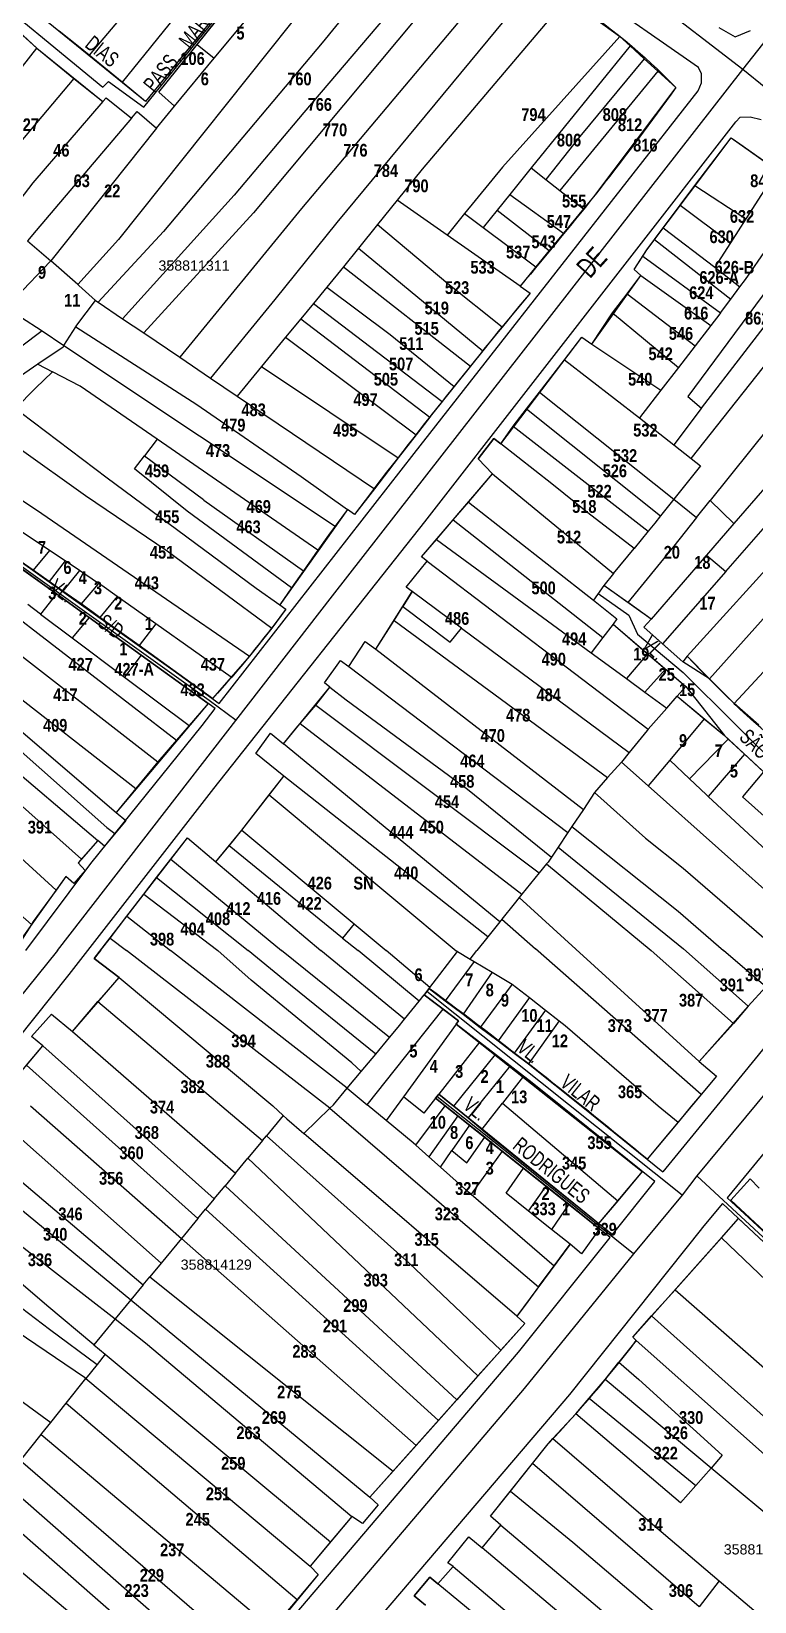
# Model space of a CAD drawing. Extents: x 199665 to 201826, y 4836581 to 4838476.
# Drawn here: x 200103.1 to 200245.3, y 4837466 to 4837774.5 of the extents above; entities that cross this region are included whole.
import ezdxf
from ezdxf.enums import TextEntityAlignment as Align

# ---------------------------------------------------------------- set-up
doc = ezdxf.new("R2010")
doc.units = 0
doc.header["$LTSCALE"] = 1.5
doc.header["$MEASUREMENT"] = 0
for name, color, linetype in [('CD-MALHA-LOTES', 40, 'CONTINUOUS'), ('CD_TXT_QUADRA', 7, 'CONTINUOUS'), ('RU-QUADRAS', 6, 'CONTINUOUS'), ('SV-EIXO-RUA-PAV', 20, 'CONTINUOUS'), ('SV-RUA-NAO-PAV-S-GUIA-C-GUIA', 7, 'CONTINUOUS'), ('SV-RUA-PAVIM-S-GUIA-C-GUIA', 7, 'CONTINUOUS'), ('SV-TXT-RUA-N-PAV-S-GUIA-C-GUIA', 7, 'CONTINUOUS'), ('SV-TXT-RUA-PAV-S-GUIA-C-GUIA', 7, 'CONTINUOUS'), ('Th_NmrPort', 1, 'CONTINUOUS')]:
    doc.layers.add(name, color=color, linetype=linetype)
doc.styles.add('3588-11-2D_TXT$0$ARIAL', font='ARIAL.TTF')
doc.styles.add('ARIAL', font='ARIAL.TTF')
doc.styles.add('MONOTXT', font='ARIAL.TTF', dxfattribs={"height": 0.2})
doc.styles.get("Standard").update_dxf_attribs({"font": 'swisscbo.ttf'})

msp = doc.modelspace()

# ---------------------------------------------------------------- linework, layer by layer
at = {"layer": 'CD-MALHA-LOTES', "linetype": 'Continuous'}
for p, q in [((200176.07, 4837803.67), (200120.23, 4837733.63)), ((200184.29, 4837802.01), (200160.31, 4837772.28)), ((200189.66, 4837797.44), (200156.68, 4837758.58)), ((200193.19, 4837794.44), (200146.81, 4837738.92)), ((200198.69, 4837790.22), (200156.22, 4837739.75)), ((200203.84, 4837786.14), (200163.15, 4837737)), ((200123.85, 4837781.04), (200114.45, 4837769.86)), ((200208.48, 4837781.2), (200179.92, 4837747.45)), ((200208.87, 4837780.78), (200218.76, 4837773.61)), ((200132.35, 4837778.68), (200120.96, 4837764.54)), ((200135.69, 4837771.95), (200142.16, 4837780)), ((200100.64, 4837774.54), (200104.21, 4837771.22)), ((200112.36, 4837771.57), (200108.61, 4837774.61)), ((200137.12, 4837775), (200125.55, 4837760.78)), ((200139.08, 4837769.26), (200145.65, 4837777.2)), ((200114.45, 4837769.86), (200112.36, 4837771.57)), ((200128.17, 4837762.62), (200135.69, 4837771.95)), ((200160.31, 4837772.28), (200129.07, 4837735.24)), ((200135.69, 4837771.95), (200139.08, 4837769.26)), ((200218.81, 4837773.56), (200195.7, 4837747.87)), ((200220.85, 4837771.69), (200201.39, 4837747.72)), ((200218.76, 4837773.61), (200218.81, 4837773.56)), ((200218.81, 4837773.56), (200220.85, 4837771.69)), ((200220.85, 4837771.69), (200223.6, 4837769.18)), ((200090.91, 4837754.37), (200104.21, 4837771.22)), ((200104.21, 4837771.22), (200111.44, 4837765.31)), ((200120.96, 4837764.54), (200114.45, 4837769.86)), ((200131.28, 4837759.83), (200139.08, 4837769.26)), ((200223.6, 4837769.18), (200210.93, 4837753.9)), ((200223.6, 4837769.18), (200226.24, 4837766.75)), ((200111.44, 4837765.31), (200091.32, 4837741.38)), ((200111.44, 4837765.31), (200117.14, 4837760.74)), ((200226.24, 4837766.75), (200207.01, 4837743.31)), ((200226.24, 4837766.75), (200229.8, 4837763.5)), ((200125.55, 4837760.78), (200120.96, 4837764.54)), ((200131.28, 4837759.83), (200128.17, 4837762.62)), ((200229.8, 4837763.5), (200213.6, 4837742.02)), ((200117.14, 4837760.74), (200103.42, 4837744.77)), ((200117.14, 4837760.74), (200117.79, 4837761.49)), ((200117.79, 4837761.49), (200122.79, 4837757.48)), ((200127.74, 4837755.56), (200131.28, 4837759.83)), ((200122.79, 4837757.48), (200104.04, 4837735.44)), ((200122.79, 4837757.48), (200123.9, 4837758.78)), ((200123.9, 4837758.78), (200127.74, 4837755.56)), ((200156.68, 4837758.58), (200142.99, 4837742.34)), ((200127.74, 4837755.56), (200106.92, 4837729.46)), ((200210.93, 4837753.9), (200204.26, 4837745.47)), ((200233.54, 4837744.28), (200240.65, 4837753.64)), ((200240.65, 4837753.64), (200242.4, 4837752.44)), ((200242.4, 4837752.44), (200249.72, 4837747.27)), ((200179.92, 4837747.45), (200175.03, 4837741.39)), ((200195.7, 4837747.87), (200188.28, 4837738.76)), ((200201.39, 4837747.72), (200197.18, 4837742.53)), ((200201.39, 4837747.72), (200204.26, 4837745.47)), ((200249.72, 4837747.27), (200243.56, 4837737.69)), ((200103.42, 4837744.77), (200097.24, 4837736.74)), ((200204.26, 4837745.47), (200207.01, 4837743.31)), ((200230.67, 4837740.43), (200233.54, 4837744.28)), ((200233.54, 4837744.28), (200243.56, 4837737.69)), ((200142.99, 4837742.34), (200121.04, 4837718.09)), ((200175.03, 4837741.39), (200171.16, 4837736.6)), ((200184.84, 4837734.54), (200175.03, 4837741.39)), ((200197.18, 4837742.53), (200194.67, 4837739.43)), ((200197.18, 4837742.53), (200207.72, 4837734.88)), ((200207.01, 4837743.31), (200211.66, 4837739.66)), ((200213.6, 4837742.02), (200211.66, 4837739.66)), ((200227.31, 4837735.92), (200230.67, 4837740.43)), ((200230.67, 4837740.43), (200240.54, 4837733)), ((200243.49, 4837725.82), (200255.47, 4837743.2)), ((200146.81, 4837738.92), (200125.2, 4837715.29)), ((200156.22, 4837739.75), (200132.29, 4837710.51)), ((200188.28, 4837738.76), (200184.84, 4837734.54)), ((200188.28, 4837738.76), (200191.92, 4837736.04)), ((200194.67, 4837739.43), (200191.92, 4837736.04)), ((200194.67, 4837739.43), (200204.92, 4837731.48)), ((200211.66, 4837739.66), (200207.72, 4837734.88)), ((200258.84, 4837738.9), (200232.18, 4837702.78)), ((200243.56, 4837737.69), (200240.54, 4837733)), ((200104.04, 4837735.44), (200102.38, 4837733.39)), ((200129.07, 4837735.24), (200116.26, 4837721.32)), ((200163.15, 4837737), (200150.98, 4837721.85)), ((200171.16, 4837736.6), (200167.4, 4837731.94)), ((200171.16, 4837736.6), (200184.97, 4837725.02)), ((200199.19, 4837724.52), (200184.84, 4837734.54)), ((200191.92, 4837736.04), (200202.29, 4837728.3)), ((200207.72, 4837734.88), (200204.92, 4837731.48)), ((200225.63, 4837733.67), (200227.31, 4837735.92)), ((200227.31, 4837735.92), (200237.44, 4837728.19)), ((200234.86, 4837700.55), (200262.44, 4837736.42)), ((200102.38, 4837733.39), (200106.92, 4837729.46)), ((200120.23, 4837733.63), (200112.28, 4837724.82)), ((200167.4, 4837731.94), (200164.46, 4837728.3)), ((200167.4, 4837731.94), (200191.87, 4837711.81)), ((200204.92, 4837731.48), (200202.29, 4837728.3)), ((200223.32, 4837730.41), (200224.11, 4837731.64)), ((200224.11, 4837731.64), (200225.63, 4837733.67)), ((200225.63, 4837733.67), (200240.59, 4837721.92)), ((200232.8, 4837690.63), (200266.69, 4837733.5)), ((200240.54, 4837733), (200237.44, 4837728.19)), ((200106.84, 4837729.36), (200100.19, 4837722.38)), ((200106.92, 4837729.46), (200106.84, 4837729.36)), ((200112.28, 4837724.82), (200106.92, 4837729.46)), ((200164.46, 4837728.3), (200161.23, 4837724.3)), ((200164.46, 4837728.3), (200189.42, 4837708.75)), ((200202.29, 4837728.3), (200199.19, 4837724.52)), ((200221.59, 4837727.75), (200223.32, 4837730.41)), ((200223.32, 4837730.41), (200238.61, 4837719.24)), ((200237.44, 4837728.19), (200242.41, 4837724.37)), ((200184.97, 4837725.02), (200195.65, 4837716.5)), ((200220.22, 4837723), (200222.94, 4837726.57)), ((200222.94, 4837726.57), (200221.59, 4837727.75)), ((200222.94, 4837726.57), (200236.71, 4837716.79)), ((200273.09, 4837727.94), (200236.57, 4837682.38)), ((200242.41, 4837724.37), (200243.49, 4837725.82)), ((200112.47, 4837724.64), (200112.28, 4837724.82)), ((200115.74, 4837721.67), (200112.47, 4837724.64)), ((200161.23, 4837724.3), (200158.58, 4837721.09)), ((200161.23, 4837724.3), (200173.68, 4837714.97)), ((200201.17, 4837723.14), (200195.65, 4837716.5)), ((200199.19, 4837724.52), (200201.17, 4837723.14)), ((200217.37, 4837719.25), (200220.22, 4837723)), ((200220.22, 4837723), (200233.59, 4837712.77)), ((200238.61, 4837719.24), (200240.59, 4837721.92)), ((200240.59, 4837721.92), (200242.41, 4837724.37)), ((200279.62, 4837722.27), (200241.22, 4837677.84)), ((200112.08, 4837716.85), (200115.74, 4837721.67)), ((200115.74, 4837721.67), (200116.26, 4837721.32)), ((200116.26, 4837721.32), (200121.04, 4837718.09)), ((200150.98, 4837721.85), (200138.33, 4837706.43)), ((200158.58, 4837721.09), (200156.1, 4837718.09)), ((200158.58, 4837721.09), (200183.89, 4837701.84)), ((200213.27, 4837713.11), (200217.37, 4837719.25)), ((200217.37, 4837719.25), (200230.31, 4837708.53)), ((200238.45, 4837719.04), (200236.71, 4837716.79)), ((200238.61, 4837719.24), (200238.45, 4837719.04)), ((200100.99, 4837718.49), (200105.21, 4837715.69)), ((200109.52, 4837712.82), (200111.86, 4837716.51)), ((200111.86, 4837716.51), (200112.08, 4837716.85)), ((200111.86, 4837716.51), (200135.64, 4837701.26)), ((200121.04, 4837718.09), (200125.2, 4837715.29)), ((200156.1, 4837718.09), (200153.1, 4837714.45)), ((200156.1, 4837718.09), (200181.43, 4837698.76)), ((200195.14, 4837715.89), (200191.87, 4837711.81)), ((200195.65, 4837716.5), (200195.14, 4837715.89)), ((200236.71, 4837716.79), (200233.59, 4837712.77)), ((200239.66, 4837668.45), (200283.63, 4837718.79)), ((200105.21, 4837715.69), (200077.58, 4837694.99)), ((200105.21, 4837715.69), (200109.52, 4837712.82)), ((200109.52, 4837712.82), (200109.34, 4837712.53)), ((200109.52, 4837712.82), (200162.83, 4837677.33)), ((200125.2, 4837715.29), (200132.29, 4837710.51)), ((200153.1, 4837714.45), (200148.36, 4837708.71)), ((200153.1, 4837714.45), (200178.75, 4837695.3)), ((200173.68, 4837714.97), (200186.22, 4837704.75)), ((200207.91, 4837710.04), (200211.33, 4837714.48)), ((200211.33, 4837714.48), (200213.27, 4837713.11)), ((200213.27, 4837713.11), (200226.82, 4837704.04)), ((200233.59, 4837712.77), (200230.31, 4837708.53)), ((200109.34, 4837712.53), (200104.42, 4837709.15)), ((200132.29, 4837710.51), (200138.33, 4837706.43)), ((200191.87, 4837711.81), (200189.42, 4837708.75)), ((200203, 4837703.67), (200207.91, 4837710.04)), ((200207.91, 4837710.04), (200222.64, 4837698.65)), ((200104.42, 4837709.15), (200098.24, 4837704.91)), ((200107.26, 4837707.67), (200103.91, 4837704.42)), ((200104.42, 4837709.15), (200107.26, 4837707.67)), ((200112.72, 4837704.84), (200107.26, 4837707.67)), ((200148.36, 4837708.71), (200143.56, 4837702.9)), ((200148.36, 4837708.71), (200175.23, 4837690.76)), ((200189.42, 4837708.75), (200186.22, 4837704.75)), ((200230.31, 4837708.53), (200226.82, 4837704.04)), ((200103.91, 4837704.42), (200100.02, 4837700.45)), ((200127.82, 4837694.42), (200112.72, 4837704.84)), ((200138.33, 4837706.43), (200143.56, 4837702.9)), ((200186.22, 4837704.75), (200183.89, 4837701.84)), ((200200.44, 4837700.36), (200203, 4837703.67)), ((200203, 4837703.67), (200229.41, 4837682.61)), ((200226.82, 4837704.04), (200222.64, 4837698.65)), ((200135.64, 4837701.26), (200156.17, 4837687.1)), ((200143.56, 4837702.9), (200170.55, 4837684.7)), ((200183.89, 4837701.84), (200181.66, 4837699.06)), ((200197.84, 4837696.98), (200200.44, 4837700.36)), ((200200.44, 4837700.36), (200226.78, 4837679.34)), ((200234.81, 4837700.48), (200229.4, 4837693.31)), ((200232.18, 4837702.78), (200234.86, 4837700.55)), ((200234.86, 4837700.55), (200234.81, 4837700.48)), ((200101.04, 4837699.68), (200118.04, 4837686.83)), ((200181.43, 4837698.76), (200178.75, 4837695.3)), ((200181.66, 4837699.06), (200181.43, 4837698.76)), ((200222.64, 4837698.65), (200229.4, 4837693.31)), ((200127.82, 4837694.42), (200125.35, 4837691.17)), ((200159.44, 4837672.61), (200127.82, 4837694.42)), ((200178.75, 4837695.3), (200175.23, 4837690.76)), ((200194, 4837694.59), (200190.94, 4837690.57)), ((200195.39, 4837693.5), (200194, 4837694.59)), ((200195.39, 4837693.5), (200197.84, 4837696.98)), ((200197.84, 4837696.98), (200224.39, 4837676.38)), ((200100.71, 4837692.65), (200113.73, 4837683.37)), ((200123.38, 4837688.57), (200125.35, 4837691.17)), ((200125.35, 4837691.17), (200136.98, 4837682.57)), ((200205.42, 4837685.65), (200195.39, 4837693.5)), ((200229.4, 4837693.31), (200232.8, 4837690.63)), ((200133.76, 4837680.25), (200123.38, 4837688.57)), ((200175.23, 4837690.76), (200170.55, 4837684.7)), ((200190.94, 4837690.57), (200193.79, 4837687.64)), ((200234.66, 4837689.16), (200229.41, 4837682.61)), ((200266.03, 4837689.2), (200232, 4837651.82)), ((200232.8, 4837690.63), (200234.66, 4837689.16)), ((200096.71, 4837685.38), (200104.1, 4837680.54)), ((200118.04, 4837686.83), (200147.29, 4837665.17)), ((200156.17, 4837687.1), (200165.27, 4837680.59)), ((200189.04, 4837682.08), (200193.79, 4837687.64)), ((200193.79, 4837687.64), (200217.56, 4837668.01)), ((200212.52, 4837679.92), (200205.42, 4837685.65)), ((200113.73, 4837683.37), (200129.81, 4837672.48)), ((200136.98, 4837682.57), (200137, 4837682.44)), ((200137, 4837682.44), (200156.59, 4837668.53)), ((200170.55, 4837684.7), (200166.63, 4837679.64)), ((200186.06, 4837678.59), (200189.04, 4837682.08)), ((200189.04, 4837682.08), (200213.59, 4837662.79)), ((200229.41, 4837682.61), (200226.78, 4837679.34)), ((200229.41, 4837682.61), (200233.89, 4837679.04)), ((200233.89, 4837679.04), (200236.57, 4837682.38)), ((200236.57, 4837682.38), (200241.22, 4837677.84)), ((200104.1, 4837680.54), (200128.63, 4837663.69)), ((200154.26, 4837665.2), (200133.76, 4837680.25)), ((200165.27, 4837680.59), (200162.83, 4837677.33)), ((200166.63, 4837679.64), (200165.27, 4837680.59)), ((200221.58, 4837672.95), (200212.52, 4837679.92)), ((200226.78, 4837679.34), (200225.66, 4837677.94)), ((200233.89, 4837679.04), (200229.39, 4837673.43)), ((200106.7, 4837672.56), (200098.56, 4837678.01)), ((200162.83, 4837677.33), (200161.5, 4837675.55)), ((200182.74, 4837674.71), (200186.06, 4837678.59)), ((200186.06, 4837678.59), (200215.48, 4837655.47)), ((200224.39, 4837676.38), (200221.58, 4837672.95)), ((200225.66, 4837677.94), (200224.39, 4837676.38)), ((200241.22, 4837677.84), (200235.86, 4837671.65)), ((200263.21, 4837677.41), (200236.45, 4837647.33)), ((200103.44, 4837668.66), (200095.59, 4837674.15)), ((200106.7, 4837672.56), (200103.44, 4837668.66)), ((200109.78, 4837670.49), (200106.7, 4837672.56)), ((200159.44, 4837672.61), (200156.59, 4837668.53)), ((200161.5, 4837675.55), (200159.44, 4837672.61)), ((200179.81, 4837671.29), (200182.74, 4837674.71)), ((200182.74, 4837674.71), (200213.16, 4837652.45)), ((200217.56, 4837668.01), (200221.58, 4837672.95)), ((200229.39, 4837673.43), (200220.36, 4837662.36)), ((200109.78, 4837670.49), (200106.62, 4837666.44)), ((200112.6, 4837668.6), (200109.78, 4837670.49)), ((200129.81, 4837672.48), (200150.38, 4837657.27)), ((200176.78, 4837665.38), (200180.92, 4837670.45)), ((200180.92, 4837670.45), (200179.81, 4837671.29)), ((200180.92, 4837670.45), (200224.38, 4837637.45)), ((200235.86, 4837671.65), (200224.97, 4837659.04)), ((200235.86, 4837671.65), (200239.66, 4837668.45)), ((200267.28, 4837670.7), (200241.26, 4837642.48)), ((200101.21, 4837668.98), (200108.08, 4837664.02)), ((200106.62, 4837666.44), (200103.44, 4837668.66)), ((200109.29, 4837664.57), (200106.62, 4837666.44)), ((200112.6, 4837668.6), (200109.29, 4837664.57)), ((200116.33, 4837666.1), (200112.6, 4837668.6)), ((200156.59, 4837668.53), (200154.26, 4837665.2)), ((200217.56, 4837668.01), (200215.67, 4837665.67)), ((200239.66, 4837668.45), (200227.2, 4837654.19)), ((200086.07, 4837663.6), (200127.97, 4837631.06)), ((200108.08, 4837664.02), (200104.92, 4837660.06)), ((200108.08, 4837664.02), (200114.49, 4837659.39)), ((200112.88, 4837662.05), (200109.29, 4837664.57)), ((200116.33, 4837666.1), (200112.88, 4837662.05)), ((200116.97, 4837665.68), (200116.33, 4837666.1)), ((200119.99, 4837663.54), (200116.59, 4837659.42)), ((200119.99, 4837663.54), (200116.97, 4837665.68)), ((200127.58, 4837658.16), (200119.99, 4837663.54)), ((200128.63, 4837663.69), (200145.97, 4837651.8)), ((200147.29, 4837665.17), (200151.93, 4837661.87)), ((200154.26, 4837665.2), (200151.93, 4837661.87)), ((200177.99, 4837664.48), (200176.12, 4837661.52)), ((200177.99, 4837664.48), (200176.78, 4837665.38)), ((200187.64, 4837657.31), (200177.99, 4837664.48)), ((200215.67, 4837665.67), (200213.59, 4837662.79)), ((200220.36, 4837662.36), (200215.67, 4837665.67)), ((200098.36, 4837660.98), (200131.65, 4837635.3)), ((200104.92, 4837660.06), (200102.43, 4837661.92)), ((200115, 4837660.57), (200112.88, 4837662.05)), ((200116.59, 4837659.42), (200115, 4837660.57)), ((200153.11, 4837661.04), (200150.38, 4837657.27)), ((200151.93, 4837661.87), (200153.11, 4837661.04)), ((200174.41, 4837658.8), (200176.12, 4837661.52)), ((200176.12, 4837661.52), (200185.43, 4837654.56)), ((200213.59, 4837662.79), (200218.22, 4837659.15)), ((200220.49, 4837662.26), (200220.36, 4837662.36)), ((200224.97, 4837659.04), (200220.49, 4837662.26)), ((200081.36, 4837658.7), (200123.67, 4837625.79)), ((200104.92, 4837660.06), (200111.13, 4837655.4)), ((200114.49, 4837659.39), (200111.13, 4837655.4)), ((200114.49, 4837659.39), (200124.73, 4837651.99)), ((200124.28, 4837653.87), (200116.59, 4837659.42)), ((200127.58, 4837658.16), (200124.28, 4837653.87)), ((200142.39, 4837647.67), (200127.58, 4837658.16)), ((200150.38, 4837657.27), (200145.97, 4837651.8)), ((200170.83, 4837653.15), (200174.41, 4837658.8)), ((200174.41, 4837658.8), (200216.34, 4837627.96)), ((200185.43, 4837654.56), (200187.64, 4837657.31)), ((200187.64, 4837657.31), (200220.6, 4837632.84)), ((200217.48, 4837658.06), (200215.48, 4837655.47)), ((200218.22, 4837659.15), (200217.48, 4837658.06)), ((200217.48, 4837658.06), (200224.22, 4837652.28)), ((200223.48, 4837657.48), (200224.97, 4837659.04)), ((200227.2, 4837654.19), (200223.48, 4837657.48)), ((200077.08, 4837654.26), (200117.97, 4837618.15)), ((200078.82, 4837656.06), (200119.81, 4837621.06)), ((200111.13, 4837655.4), (200121.41, 4837647.69)), ((200165.51, 4837649.75), (200168.71, 4837654.67)), ((200168.71, 4837654.67), (200170.83, 4837653.15)), ((200215.48, 4837655.47), (200213.16, 4837652.45)), ((200231.17, 4837650.68), (200227.2, 4837654.19)), ((200074.04, 4837651.32), (200116.17, 4837615.59)), ((200124.73, 4837651.99), (200121.41, 4837647.69)), ((200138.72, 4837643.44), (200124.28, 4837653.87)), ((200124.73, 4837651.99), (200137.89, 4837642.49)), ((200145.97, 4837651.8), (200142.39, 4837647.67)), ((200160.76, 4837646.56), (200163.91, 4837650.97)), ((200163.91, 4837650.97), (200165.51, 4837649.75)), ((200170.83, 4837653.15), (200211.62, 4837621.68)), ((200213.16, 4837652.45), (200220.11, 4837647.37)), ((200224.22, 4837652.28), (200220.11, 4837647.37)), ((200224.22, 4837652.28), (200227.77, 4837649.24)), ((200232, 4837651.82), (200231.17, 4837650.68)), ((200236.45, 4837647.33), (200232, 4837651.82)), ((200165.51, 4837649.75), (200208.57, 4837617.12)), ((200227.77, 4837649.24), (200223.72, 4837644.73)), ((200227.77, 4837649.24), (200231.74, 4837645.84)), ((200121.41, 4837647.69), (200134.13, 4837638.16)), ((200142.39, 4837647.67), (200138.72, 4837643.44)), ((200159.02, 4837642.18), (200161.82, 4837645.72)), ((200161.82, 4837645.72), (200160.76, 4837646.56)), ((200161.82, 4837645.72), (200165.01, 4837643.18)), ((200220.11, 4837647.37), (200223.72, 4837644.73)), ((200231.74, 4837645.84), (200230.04, 4837643.91)), ((200241.26, 4837642.48), (200236.45, 4837647.33)), ((200137.89, 4837642.49), (200134.13, 4837638.16)), ((200155.97, 4837638.59), (200159.02, 4837642.18)), ((200159.02, 4837642.18), (200202.95, 4837609.19)), ((200165.01, 4837643.18), (200188.83, 4837625.65)), ((200223.72, 4837644.73), (200228.01, 4837641.59)), ((200228.01, 4837641.59), (200230.04, 4837643.91)), ((200230.04, 4837643.91), (200235.38, 4837639.49)), ((200241.42, 4837642.32), (200241.26, 4837642.48)), ((200246.09, 4837638.22), (200241.42, 4837642.32)), ((200228.01, 4837641.59), (200224.38, 4837637.45)), ((200235.38, 4837639.49), (200228.6, 4837631.37)), ((200235.38, 4837639.49), (200239.37, 4837636.19)), ((200134.13, 4837638.16), (200131.65, 4837635.3)), ((200147.21, 4837632.64), (200150.1, 4837636.69)), ((200150.1, 4837636.69), (200152.68, 4837634.57)), ((200152.68, 4837634.57), (200155.16, 4837637.64)), ((200155.16, 4837637.64), (200155.97, 4837638.59)), ((200155.97, 4837638.59), (200199.56, 4837605.04)), ((200224.17, 4837637.21), (200220.6, 4837632.84)), ((200224.38, 4837637.45), (200224.17, 4837637.21)), ((200239.37, 4837636.19), (200240.1, 4837635.51)), ((200131.65, 4837635.3), (200127.97, 4837631.06)), ((200152.75, 4837628.23), (200147.21, 4837632.64)), ((200195.2, 4837599.6), (200152.68, 4837634.57)), ((200220.6, 4837632.84), (200219.09, 4837630.99)), ((200240.1, 4837635.51), (200232.5, 4837627.67)), ((200243.33, 4837632.51), (200236.17, 4837624.19)), ((200240.1, 4837635.51), (200243.33, 4837632.51)), ((200243.33, 4837632.51), (200247.02, 4837629.08)), ((200112.95, 4837611.91), (200090.87, 4837631.5)), ((200127.97, 4837631.06), (200123.67, 4837625.79)), ((200219.09, 4837630.99), (200216.34, 4837627.96)), ((200224.36, 4837626.29), (200219.09, 4837630.99)), ((200228.6, 4837631.37), (200224.36, 4837626.29)), ((200232.5, 4837627.67), (200228.6, 4837631.37)), ((200149.88, 4837624.52), (200152.75, 4837628.23)), ((200192.87, 4837596.64), (200152.75, 4837628.23)), ((200216.34, 4837627.96), (200213.8, 4837625.02)), ((200224.36, 4837626.29), (200260.85, 4837593.75)), ((200235.74, 4837624.59), (200232.5, 4837627.67)), ((200247.02, 4837629.08), (200242.9, 4837624.13)), ((200085.88, 4837625.98), (200107.98, 4837605.83)), ((200123.67, 4837625.79), (200119.81, 4837621.06)), ((200144.52, 4837617.58), (200149.88, 4837624.52)), ((200149.88, 4837624.52), (200186.62, 4837593.9)), ((200188.83, 4837625.65), (200205.33, 4837612.28)), ((200213.8, 4837625.02), (200211.62, 4837621.68)), ((200213.8, 4837625.02), (200223.83, 4837616.06)), ((200236.17, 4837624.19), (200235.74, 4837624.59)), ((200256.05, 4837605.74), (200236.17, 4837624.19)), ((200242.9, 4837624.13), (200265.37, 4837604.09)), ((200119.81, 4837621.06), (200121.66, 4837619.48)), ((200211.62, 4837621.68), (200209.37, 4837618.31)), ((200117.97, 4837618.15), (200119.55, 4837616.95)), ((200121.66, 4837619.48), (200119.55, 4837616.95)), ((200142.01, 4837614.55), (200144.52, 4837617.58)), ((200144.52, 4837617.58), (200166.55, 4837599.22)), ((200208.57, 4837617.12), (200206.66, 4837614.27)), ((200209.37, 4837618.31), (200208.57, 4837617.12)), ((200209.37, 4837618.31), (200230.26, 4837601.66)), ((200116.17, 4837615.59), (200112.95, 4837611.91)), ((200117.49, 4837614.47), (200116.17, 4837615.59)), ((200119.55, 4837616.95), (200117.49, 4837614.47)), ((200130.52, 4837611.92), (200133.84, 4837616.07)), ((200133.84, 4837616.07), (200139.38, 4837611.39)), ((200139.38, 4837611.39), (200142.01, 4837614.55)), ((200164.3, 4837596.4), (200142.01, 4837614.55)), ((200206.66, 4837614.27), (200205.33, 4837612.28)), ((200206.66, 4837614.27), (200231.28, 4837594.26)), ((200223.83, 4837616.06), (200231.21, 4837610.16)), ((200112.95, 4837611.91), (200112.33, 4837611.2)), ((200112.33, 4837611.2), (200113.72, 4837609.68)), ((200127.69, 4837608.27), (200130.52, 4837611.92)), ((200130.52, 4837611.92), (200152.26, 4837593.93)), ((200139.38, 4837611.39), (200160.04, 4837593.93)), ((200204.39, 4837610.96), (200202.95, 4837609.19)), ((200204.68, 4837611.32), (200204.39, 4837610.96)), ((200204.39, 4837610.96), (200224.93, 4837593.97)), ((200205.33, 4837612.28), (200204.68, 4837611.32)), ((200109.91, 4837608.49), (200107.98, 4837605.83)), ((200111.47, 4837607.15), (200109.91, 4837608.49)), ((200113.72, 4837609.68), (200111.47, 4837607.15)), ((200125.21, 4837605.03), (200127.69, 4837608.27)), ((200127.69, 4837608.27), (200145.72, 4837593.93)), ((200202.95, 4837609.19), (200199.56, 4837605.04)), ((200231.21, 4837610.16), (200250, 4837593.93)), ((200093.61, 4837607.42), (200103.14, 4837599.09)), ((200107.98, 4837605.83), (200103.48, 4837599.63)), ((200121.89, 4837600.7), (200125.21, 4837605.03)), ((200125.21, 4837605.03), (200139.74, 4837593.93)), ((200199.56, 4837605.04), (200199.02, 4837604.38)), ((200198.01, 4837603.15), (200195.63, 4837600.14)), ((200199.02, 4837604.38), (200198.01, 4837603.15)), ((200199.02, 4837604.38), (200210.12, 4837594.23)), ((200230.26, 4837601.66), (200239.2, 4837593.93)), ((200103.14, 4837599.09), (200101.17, 4837595.97)), ((200103.48, 4837599.63), (200103.14, 4837599.09)), ((200118.59, 4837596.37), (200121.89, 4837600.7)), ((200121.89, 4837600.7), (200130.5, 4837593.93)), ((200166.55, 4837599.22), (200164.3, 4837596.4)), ((200166.55, 4837599.22), (200172.89, 4837593.93)), ((200195.2, 4837599.6), (200192.87, 4837596.64)), ((200195.63, 4837600.14), (200195.2, 4837599.6)), ((200195.63, 4837600.14), (200202.21, 4837594.26)), ((200116.72, 4837593.93), (200118.59, 4837596.37)), ((200118.59, 4837596.37), (200121.84, 4837593.93)), ((200164.3, 4837596.4), (200167.33, 4837593.93)), ((200192.87, 4837596.64), (200190.66, 4837593.99)), ((200116.72, 4837593.93), (200115.44, 4837592.36)), ((200115.44, 4837592.36), (200120.39, 4837588.63)), ((200161.79, 4837562.97), (200121.84, 4837593.93)), ((200165.19, 4837566.89), (200130.5, 4837593.93)), ((200146.34, 4837588.13), (200139.74, 4837593.93)), ((200152.67, 4837588.27), (200145.72, 4837593.93)), ((200173.49, 4837576.85), (200152.26, 4837593.93)), ((200176.47, 4837580.47), (200160.04, 4837593.93)), ((200179.34, 4837584.03), (200167.33, 4837593.93)), ((200181.46, 4837586.71), (200172.89, 4837593.93)), ((200181.46, 4837586.71), (200186.86, 4837593.76)), ((200186.86, 4837593.76), (200186.62, 4837593.9)), ((200186.86, 4837593.76), (200189.38, 4837592.26)), ((200189.38, 4837592.26), (200190.66, 4837593.99)), ((200234.78, 4837565.69), (200202.21, 4837594.26)), ((200234.42, 4837572.16), (200210.12, 4837594.23)), ((200241.14, 4837579.61), (200224.93, 4837593.97)), ((200244.05, 4837583.03), (200231.28, 4837594.26)), ((200247.51, 4837586.83), (200239.2, 4837593.93)), ((200190.18, 4837591.78), (200184.46, 4837584.1)), ((200193.68, 4837589.7), (200187.99, 4837581.42)), ((200189.38, 4837592.26), (200190.18, 4837591.78)), ((200190.18, 4837591.78), (200193.68, 4837589.7)), ((200193.68, 4837589.7), (200197.61, 4837587.37)), ((200116.31, 4837584.05), (200120.39, 4837588.63)), ((200120.39, 4837588.63), (200150.56, 4837563.44)), ((200166.12, 4837571.9), (200146.34, 4837588.13)), ((200170.8, 4837573.62), (200152.67, 4837588.27)), ((200180.45, 4837585.39), (200181.3, 4837586.5)), ((200181.3, 4837586.5), (200181.46, 4837586.71)), ((200184.46, 4837584.1), (200181.3, 4837586.5)), ((200197.61, 4837587.37), (200191.37, 4837578.86)), ((200197.61, 4837587.37), (200201.02, 4837584.71)), ((200247.51, 4837586.83), (200244.05, 4837583.03)), ((200111.2, 4837578.06), (200116.2, 4837583.91)), ((200116.2, 4837583.91), (200116.31, 4837584.05)), ((200116.2, 4837583.91), (200148.53, 4837556.6)), ((200176.47, 4837580.47), (200179.34, 4837584.03)), ((200179.34, 4837584.03), (200180.32, 4837585.23)), ((200180.32, 4837585.23), (200180.45, 4837585.39)), ((200184.04, 4837582.43), (200180.32, 4837585.23)), ((200187.99, 4837581.42), (200184.46, 4837584.1)), ((200201.02, 4837584.71), (200194.85, 4837576.22)), ((200201.02, 4837584.71), (200204.21, 4837582.21)), ((200103.13, 4837577.07), (200107.09, 4837581.43)), ((200107.09, 4837581.43), (200111.2, 4837578.06)), ((200169.14, 4837563.63), (200184.04, 4837582.43)), ((200175.21, 4837578.92), (200176.47, 4837580.47)), ((200184.04, 4837582.43), (200187.07, 4837580.14)), ((200187.07, 4837580.14), (200186.65, 4837579.5)), ((200191.37, 4837578.86), (200187.99, 4837581.42)), ((200204.21, 4837582.21), (200198.05, 4837573.79)), ((200206.86, 4837580.15), (200200.81, 4837571.7)), ((200204.21, 4837582.21), (200206.86, 4837580.15)), ((200206.86, 4837580.15), (200208.05, 4837579.22)), ((200244.05, 4837583.03), (200241.14, 4837579.61)), ((200105.4, 4837575.26), (200103.13, 4837577.07)), ((200111.2, 4837578.06), (200143.26, 4837550.24)), ((200173.49, 4837576.85), (200175.21, 4837578.92)), ((200186.65, 4837579.5), (200176.26, 4837565.21)), ((200186.65, 4837579.5), (200191.2, 4837575.96)), ((200194.85, 4837576.22), (200191.37, 4837578.86)), ((200208.05, 4837579.22), (200226.36, 4837563.44)), ((200241.14, 4837579.61), (200234.42, 4837572.16)), ((200102.19, 4837571.46), (200105.4, 4837575.26)), ((200105.4, 4837575.26), (200139.05, 4837545.17)), ((200170.8, 4837573.62), (200173.49, 4837576.85)), ((200191.2, 4837575.96), (200183.19, 4837565.74)), ((200191.2, 4837575.96), (200194.35, 4837573.52)), ((200198.05, 4837573.79), (200194.85, 4837576.22)), ((200102.19, 4837571.46), (200135.85, 4837541.3)), ((200167.92, 4837570.17), (200166.12, 4837571.9)), ((200167.92, 4837570.17), (200170.8, 4837573.62)), ((200186.16, 4837563.35), (200194.35, 4837573.52)), ((200197.21, 4837571.3), (200189, 4837561.05)), ((200194.35, 4837573.52), (200197.21, 4837571.3)), ((200197.21, 4837571.3), (200199.87, 4837569.25)), ((200200.81, 4837571.7), (200198.05, 4837573.79)), ((200211.16, 4837563.44), (200200.81, 4837571.7)), ((200234.42, 4837572.16), (200237.77, 4837569.27)), ((200165.19, 4837566.89), (200167.92, 4837570.17)), ((200199.87, 4837569.25), (200195.72, 4837563.94)), ((200199.87, 4837569.25), (200201.2, 4837568.21)), ((200201.2, 4837568.21), (200207.2, 4837563.44)), ((200237.77, 4837569.27), (200234.78, 4837565.69)), ((200162.5, 4837563.66), (200165.19, 4837566.89)), ((200165.19, 4837566.89), (200169.14, 4837563.63)), ((200176.26, 4837565.21), (200172.87, 4837560.55)), ((200180.24, 4837561.98), (200176.26, 4837565.21)), ((200182.55, 4837564.93), (200180.24, 4837561.98)), ((200183.19, 4837565.74), (200182.55, 4837564.93)), ((200182.55, 4837564.93), (200184.44, 4837563.44)), ((200185.04, 4837564.25), (200183.19, 4837565.74)), ((200234.78, 4837565.69), (200232.91, 4837563.44)), ((200128.61, 4837532.54), (200094.69, 4837562.61)), ((200102.93, 4837563.44), (200132.6, 4837537.38)), ((200152.62, 4837561.53), (200149.34, 4837557.57)), ((200150.56, 4837563.44), (200152.62, 4837561.53)), ((200152.62, 4837561.53), (200153.34, 4837560.87)), ((200156.7, 4837557.99), (200161.79, 4837562.97)), ((200161.79, 4837562.97), (200162.5, 4837563.66)), ((200161.79, 4837562.97), (200187.5, 4837540.88)), ((200172.87, 4837560.55), (200169.14, 4837563.63)), ((200178.68, 4837555.72), (200184.44, 4837563.44)), ((200184.44, 4837563.44), (200186.95, 4837561.45)), ((200186.16, 4837563.35), (200185.04, 4837564.25)), ((200189, 4837561.05), (200186.16, 4837563.35)), ((200191.73, 4837558.84), (200195.72, 4837563.94)), ((200195.72, 4837563.94), (200218.39, 4837544.8)), ((200207.2, 4837563.44), (200223.21, 4837550.53)), ((200224.14, 4837552.94), (200211.16, 4837563.44)), ((200226.36, 4837563.44), (200230.23, 4837560.24)), ((200232.91, 4837563.44), (200230.23, 4837560.24)), ((200088.79, 4837559.02), (200125.12, 4837528.3)), ((200153.34, 4837560.87), (200156.7, 4837557.99)), ((200178.2, 4837556.16), (200172.87, 4837560.55)), ((200186.95, 4837561.45), (200181.27, 4837553.42)), ((200189.27, 4837559.61), (200185.8, 4837554.67)), ((200186.95, 4837561.45), (200189.27, 4837559.61)), ((200191.73, 4837558.84), (200189, 4837561.05)), ((200189.27, 4837559.61), (200192.24, 4837557.27)), ((200214.63, 4837540.34), (200191.73, 4837558.84)), ((200230.23, 4837560.24), (200224.14, 4837552.94)), ((200085.84, 4837555.59), (200122.64, 4837525.29)), ((200148.53, 4837556.6), (200145.66, 4837553.13)), ((200148.53, 4837556.6), (200149.34, 4837557.57)), ((200149.34, 4837557.57), (200177.36, 4837532.54)), ((200198.56, 4837522.09), (200156.7, 4837557.99)), ((200178.68, 4837555.72), (200178.2, 4837556.16)), ((200181.27, 4837553.42), (200178.68, 4837555.72)), ((200188.74, 4837552.25), (200192.24, 4837557.27)), ((200192.24, 4837557.27), (200192.72, 4837556.88)), ((200192.72, 4837556.88), (200195.69, 4837554.52)), ((200143.26, 4837550.24), (200145.66, 4837553.13)), ((200145.66, 4837553.13), (200190.91, 4837510.37)), ((200183.51, 4837551.42), (200181.27, 4837553.42)), ((200183.51, 4837551.42), (200185.8, 4837554.67)), ((200185.8, 4837554.67), (200188.74, 4837552.25)), ((200195.69, 4837554.52), (200189.57, 4837546.05)), ((200199.88, 4837551.17), (200195.69, 4837554.52)), ((200143.26, 4837550.24), (200141.2, 4837547.75)), ((200189.05, 4837546.49), (200183.51, 4837551.42)), ((200196.42, 4837546.28), (200199.88, 4837551.17)), ((200204.28, 4837547.67), (200199.88, 4837551.17)), ((200223.21, 4837550.53), (200218.39, 4837544.8)), ((200139.05, 4837545.17), (200141.2, 4837547.75)), ((200141.2, 4837547.75), (200186.72, 4837505.67)), ((200189.57, 4837546.05), (200189.05, 4837546.49)), ((200200.85, 4837542.74), (200196.42, 4837546.28)), ((200200.85, 4837542.74), (200204.28, 4837547.67)), ((200204.28, 4837547.67), (200208.76, 4837544.09)), ((200240.61, 4837544.93), (200244.39, 4837549.07)), ((200244.39, 4837549.07), (200246.21, 4837547.25)), ((200106.13, 4837524.21), (200080.74, 4837545.9)), ((200135.85, 4837541.3), (200137.37, 4837543.14)), ((200139.05, 4837545.17), (200137.37, 4837543.14)), ((200137.37, 4837543.14), (200183.12, 4837501.63)), ((200189.57, 4837546.05), (200205.87, 4837532)), ((200208.76, 4837544.09), (200205.33, 4837539.17)), ((200208.76, 4837544.09), (200214.82, 4837539.26)), ((200218.39, 4837544.8), (200214.63, 4837540.34)), ((200243.25, 4837542.27), (200240.61, 4837544.93)), ((200135.85, 4837541.3), (200132.6, 4837537.38)), ((200187.5, 4837540.88), (200202.8, 4837527.86)), ((200205.33, 4837539.17), (200200.85, 4837542.74)), ((200238.77, 4837537.52), (200242.13, 4837541.29)), ((200242.13, 4837541.29), (200257.3, 4837527.1)), ((200253.52, 4837532.76), (200243.25, 4837542.27)), ((200113.59, 4837510.04), (200073.46, 4837537.17)), ((200097.33, 4837538.86), (200119.57, 4837521.56)), ((200132.6, 4837537.38), (200128.61, 4837532.54)), ((200132.6, 4837537.38), (200178.74, 4837496.71)), ((200209, 4837536.23), (200205.33, 4837539.17)), ((200214.82, 4837539.26), (200211.23, 4837534.37)), ((200238.77, 4837537.52), (200229.64, 4837527.3)), ((200253.56, 4837523.36), (200238.77, 4837537.52)), ((200205.87, 4837532), (200209, 4837536.23)), ((200211.23, 4837534.37), (200209, 4837536.23)), ((200128.61, 4837532.54), (200126.38, 4837529.83)), ((200177.36, 4837532.54), (200195.42, 4837515.43)), ((200202.8, 4837527.86), (200205.87, 4837532)), ((200125.12, 4837528.3), (200122.64, 4837525.29)), ((200125.12, 4837528.3), (200126.38, 4837529.83)), ((200126.38, 4837529.83), (200174.25, 4837491.68)), ((200202.8, 4837527.86), (200200.17, 4837524.29)), ((200098.44, 4837525.84), (200106.7, 4837519.56)), ((200122.64, 4837525.29), (200119.57, 4837521.56)), ((200122.64, 4837525.29), (200169.67, 4837486.55)), ((200225.05, 4837522.15), (200229.64, 4837527.3)), ((200229.64, 4837527.3), (200260.23, 4837500.49)), ((200115.4, 4837516.5), (200106.13, 4837524.21)), ((200119.57, 4837521.56), (200115.4, 4837516.5)), ((200119.57, 4837521.56), (200125.57, 4837516.9)), ((200200.17, 4837524.29), (200198.56, 4837522.09)), ((200198.56, 4837522.09), (200200.12, 4837520.69)), ((200221.32, 4837517.97), (200225.05, 4837522.15)), ((200255.91, 4837494.51), (200225.05, 4837522.15)), ((200106.7, 4837519.56), (200116.02, 4837512.59)), ((200200.12, 4837520.69), (200195.42, 4837515.43)), ((200087.86, 4837515.21), (200106.92, 4837501.19)), ((200115.4, 4837516.5), (200117.65, 4837514.63)), ((200125.57, 4837516.9), (200166.1, 4837482.75)), ((200195.33, 4837515.32), (200190.91, 4837510.37)), ((200195.42, 4837515.43), (200195.33, 4837515.32)), ((200222.02, 4837517.3), (200218.62, 4837513.08)), ((200222.02, 4837517.3), (200221.32, 4837517.97)), ((200241.36, 4837500.17), (200222.02, 4837517.3)), ((200116.02, 4837512.59), (200113.83, 4837509.84)), ((200117.65, 4837514.63), (200116.02, 4837512.59)), ((200117.65, 4837514.63), (200161.95, 4837477.79)), ((200215.88, 4837509.67), (200218.62, 4837513.08)), ((200218.62, 4837513.08), (200222.51, 4837509.66)), ((200109.97, 4837505.01), (200113.83, 4837509.84)), ((200113.83, 4837509.84), (200113.59, 4837510.04)), ((200113.83, 4837509.84), (200157.94, 4837472.99)), ((200190.91, 4837510.37), (200186.72, 4837505.67)), ((200212.77, 4837506.01), (200215.88, 4837509.67)), ((200236.74, 4837492.27), (200215.88, 4837509.67)), ((200222.51, 4837509.66), (200238.93, 4837494.79)), ((200210.13, 4837502.91), (200212.77, 4837506.01)), ((200212.77, 4837506.01), (200233.74, 4837488.83)), ((200106.92, 4837501.19), (200109.97, 4837505.01)), ((200109.97, 4837505.01), (200155.35, 4837466.46)), ((200186.72, 4837505.67), (200183.12, 4837501.63)), ((200210.13, 4837502.91), (200205.65, 4837498.06)), ((200230.75, 4837485.41), (200210.13, 4837502.91)), ((200105.19, 4837499.03), (200106.92, 4837501.19)), ((200183.12, 4837501.63), (200178.74, 4837496.71)), ((200264.6, 4837479.38), (200241.36, 4837500.17)), ((200100.99, 4837493.73), (200105.05, 4837498.85)), ((200105.05, 4837498.85), (200105.19, 4837499.03)), ((200105.05, 4837498.85), (200150.45, 4837460.65)), ((200178.74, 4837496.71), (200174.25, 4837491.68)), ((200201.6, 4837493.14), (200204.69, 4837497.02)), ((200204.69, 4837497.02), (200205.65, 4837498.06)), ((200205.65, 4837498.06), (200224.31, 4837482)), ((200100.99, 4837493.73), (200145.87, 4837455.02)), ((200238.93, 4837494.79), (200236.74, 4837492.27)), ((200174.25, 4837491.68), (200169.67, 4837486.55)), ((200197.27, 4837487.71), (200201.6, 4837493.14)), ((200234.36, 4837465.03), (200201.6, 4837493.14)), ((200236.74, 4837492.27), (200233.74, 4837488.83)), ((200259.4, 4837473.37), (200236.74, 4837492.27)), ((200097.66, 4837489.55), (200142.2, 4837450.5)), ((200193.38, 4837482.83), (200197.27, 4837487.71)), ((200197.27, 4837487.71), (200209.57, 4837477.69)), ((200233.74, 4837488.83), (200230.75, 4837485.41)), ((200138.91, 4837446.46), (200094.37, 4837485.4)), ((200171.31, 4837485.02), (200168.19, 4837481.37)), ((200169.67, 4837486.55), (200171.31, 4837485.02)), ((200166.1, 4837482.75), (200161.95, 4837477.79)), ((200168.19, 4837481.37), (200166.1, 4837482.75)), ((200195.38, 4837481.07), (200193.38, 4837482.83)), ((200224.31, 4837482), (200238.35, 4837470.11)), ((200093.55, 4837478.32), (200135.89, 4837442.75)), ((200184.99, 4837473.65), (200189.09, 4837478.77)), ((200189.09, 4837478.77), (200191.7, 4837476.61)), ((200191.7, 4837476.61), (200195.38, 4837481.07)), ((200195.38, 4837481.07), (200229.04, 4837452.65)), ((200161.95, 4837477.79), (200157.94, 4837472.99)), ((200225.44, 4837448.22), (200191.7, 4837476.61)), ((200209.57, 4837477.69), (200236.02, 4837455.25)), ((200157.94, 4837472.99), (200159.47, 4837471.35)), ((200183.01, 4837469.49), (200186.02, 4837472.9)), ((200186.02, 4837472.9), (200184.99, 4837473.65)), ((200186.02, 4837472.9), (200210.72, 4837452.15)), ((200159.47, 4837471.35), (200155.35, 4837466.46)), ((200181.44, 4837470.86), (200178.38, 4837467.13)), ((200183.01, 4837469.49), (200181.44, 4837470.86)), ((200208.12, 4837448.88), (200183.01, 4837469.49)), ((200238.35, 4837470.11), (200234.36, 4837465.03)), ((200238.35, 4837470.11), (200255.91, 4837455.24)), ((200155.35, 4837466.46), (200150.45, 4837460.65)), ((200178.38, 4837467.13), (200180.62, 4837465.3))]:
    msp.add_line(p, q, dxfattribs=at)
at = {"layer": 'RU-QUADRAS', "color": 6, "linetype": 'Continuous'}
for points in [[(200168.74, 4837813.91), (200125.55, 4837760.78), (200083.41, 4837794.94)], [(200089.47, 4837784.63), (200104.21, 4837771.22), (200117.14, 4837760.74), (200117.79, 4837761.49), (200122.79, 4837757.48), (200123.9, 4837758.78), (200127.74, 4837755.56), (200131.28, 4837759.83), (200128.17, 4837762.62), (200169.18, 4837813.57)], [(200094.69, 4837562.61), (200105.4, 4837575.26), (200103.13, 4837577.07), (200107.09, 4837581.43), (200111.2, 4837578.06), (200120.39, 4837588.63), (200115.44, 4837592.36), (200133.84, 4837616.07), (200139.38, 4837611.39), (200144.52, 4837617.58), (200152.75, 4837628.23), (200147.21, 4837632.64), (200150.1, 4837636.69), (200152.68, 4837634.57), (200161.82, 4837645.72), (200160.76, 4837646.56), (200163.91, 4837650.97), (200165.51, 4837649.75), (200168.71, 4837654.67), (200170.83, 4837653.15), (200177.99, 4837664.48), (200176.78, 4837665.38), (200180.92, 4837670.45), (200179.81, 4837671.29), (200193.79, 4837687.64), (200190.94, 4837690.57), (200194, 4837694.59), (200195.39, 4837693.5), (200211.33, 4837714.48), (200213.27, 4837713.11), (200222.94, 4837726.57), (200221.59, 4837727.75), (200224.11, 4837731.64), (200240.65, 4837753.64), (200255.9, 4837742.9)], [(200095.46, 4837673.13), (200137.89, 4837642.49), (200119.81, 4837621.06), (200121.66, 4837619.48), (200117.49, 4837614.47), (200116.17, 4837615.59), (200112.33, 4837611.2), (200113.72, 4837609.68), (200111.47, 4837607.15), (200109.91, 4837608.49), (200097.96, 4837591.83)], [(200288.65, 4837500.23), (200240.61, 4837544.93), (200244.39, 4837549.07), (200246.21, 4837547.25)]]:
    msp.add_lwpolyline(points, dxfattribs=at)
for points in [[(200208.87, 4837780.78, -0.057144), (200229.8, 4837763.5, -0.021347), (200199.19, 4837724.52), (200201.17, 4837723.14, 0.011145), (200166.63, 4837679.64), (200165.27, 4837680.59), (200151.93, 4837661.87), (200153.11, 4837661.04, -0.028268), (200138.72, 4837643.44), (200095.59, 4837674.15)], [(200253.5, 4837631.72, -0.034294), (200232, 4837651.82), (200231.17, 4837650.68), (200223.48, 4837657.48), (200224.97, 4837659.04), (200215.67, 4837665.67), (200213.59, 4837662.79), (200218.22, 4837659.15), (200217.48, 4837658.06), (200231.74, 4837645.84), (200230.04, 4837643.91), (200239.37, 4837636.19), (200269.08, 4837608.61)], [(200247.51, 4837586.83), (200244.05, 4837583.03), (200234.42, 4837572.16), (200237.77, 4837569.27), (200224.14, 4837552.94, 0.0143), (200181.3, 4837586.5), (200180.32, 4837585.23), (200187.07, 4837580.14), (200186.65, 4837579.5), (200223.21, 4837550.53), (200214.63, 4837540.34), (200183.19, 4837565.74), (200182.55, 4837564.93), (200214.82, 4837539.26), (200211.23, 4837534.37), (200209, 4837536.23), (200198.56, 4837522.09), (200200.12, 4837520.69), (200169.67, 4837486.55), (200171.31, 4837485.02), (200168.19, 4837481.37), (200166.1, 4837482.75), (200157.94, 4837472.99), (200159.47, 4837471.35), (200126.73, 4837431.46)], [(200180.62, 4837465.3), (200178.38, 4837467.13), (200181.44, 4837470.86), (200183.01, 4837469.49), (200186.02, 4837472.9), (200184.99, 4837473.65), (200189.09, 4837478.77), (200191.7, 4837476.61), (200195.38, 4837481.07), (200193.38, 4837482.83), (200204.69, 4837497.02, 0.027581), (200222.02, 4837517.3), (200221.32, 4837517.97), (200242.13, 4837541.29), (200287.5, 4837498.84)]]:
    msp.add_lwpolyline(points, format="xyb", dxfattribs=at)
at = {"layer": 'SV-EIXO-RUA-PAV'}
for p, q in [((200243, 4837767.04), (200196.79, 4837802.6)), ((200295.18, 4837724.47), (200243, 4837767.04))]:
    msp.add_line(p, q, dxfattribs=at)
for points in [[(200108.25, 4837593.93), (200162.34, 4837663.65), (200243, 4837767.04), (200264.13, 4837793.93), (200310.22, 4837848.99), (200347.99, 4837896.36), (200367.2, 4837920.37), (200401.13, 4837963.26), (200434.42, 4838004.87), (200479.61, 4838059.16), (200505.8, 4838094.82)], [(200000, 4837730.19), (200032.78, 4837759.11), (200038.2, 4837767.52), (200053.46, 4837779.7), (200058.98, 4837777.07), (200064.86, 4837774.24), (200068.05, 4837772.72), (200081.29, 4837791.37), (200083.35, 4837793.13), (200091.39, 4837786.4), (200090.83, 4837785.27), (200117.19, 4837763.59), (200118.31, 4837764.71), (200125.23, 4837759.66), (200174.1, 4837820.02)], [(200085.79, 4837684.57), (200095.62, 4837676.75), (200094.65, 4837674.76), (200095.64, 4837673.41), (200138.09, 4837643.14), (200143.37, 4837639.21)], [(200214.55, 4837664.12), (200220.58, 4837659.86), (200222.26, 4837656.12), (200231.21, 4837648.56), (200251.26, 4837628.66), (200266.83, 4837613.14), (200277.83, 4837602.61)], [(200108.25, 4837593.93), (200079.42, 4837558.25), (200068.6, 4837544.86), (200060.32, 4837534.55), (200041.16, 4837510.03), (200009.94, 4837469.93)], [(200270.62, 4837593.93), (200250.48, 4837569.66), (200233.93, 4837549.66), (200231.02, 4837545.88), (200221.49, 4837534.37), (200199.97, 4837507.92), (200157.23, 4837457.54), (200127.16, 4837420.6), (200104.11, 4837392.33)], [(200231.02, 4837545.88), (200180.85, 4837585.92)], [(200221.49, 4837534.37), (200198.82, 4837552.57), (200182.83, 4837565.28)], [(200233.93, 4837549.66), (200252.16, 4837532.87), (200288.12, 4837499.58)]]:
    msp.add_lwpolyline(points, dxfattribs=at)
at = {"layer": 'SV-RUA-NAO-PAV-S-GUIA-C-GUIA'}
for points in [[(200225.66, 4837548.55), (200207.2, 4837563.44), (200201.2, 4837568.21), (200199.87, 4837569.25), (200197.21, 4837571.3), (200194.35, 4837573.52), (200191.2, 4837575.96), (200186.65, 4837579.5), (200187.07, 4837580.14), (200184.04, 4837582.43), (200180.32, 4837585.23), (200180.45, 4837585.39), (200181.3, 4837586.5), (200184.46, 4837584.1), (200187.99, 4837581.42), (200191.37, 4837578.86), (200194.85, 4837576.22), (200198.05, 4837573.79), (200200.83, 4837571.69), (200211.16, 4837563.44), (200227.22, 4837550.45)], [(200216.9, 4837537.6), (200208.76, 4837544.09), (200204.28, 4837547.67), (200199.88, 4837551.17), (200195.69, 4837554.52), (200192.72, 4837556.88), (200192.24, 4837557.27), (200189.27, 4837559.61), (200186.95, 4837561.45), (200184.44, 4837563.44), (200182.55, 4837564.93), (200183.19, 4837565.74), (200185.04, 4837564.25), (200186.16, 4837563.35), (200189, 4837561.05), (200193.2, 4837557.55), (200217.34, 4837538.14)], [(200239.88, 4837545.38), (200253.52, 4837532.76), (200257.28, 4837529.27), (200260.28, 4837526.5), (200263.7, 4837523.33), (200268.49, 4837518.9), (200277.18, 4837510.85), (200280.37, 4837507.9), (200284.58, 4837504), (200288.65, 4837500.23), (200287.5, 4837498.84), (200283.3, 4837502.77), (200279.44, 4837506.38), (200275.3, 4837510.26), (200271.9, 4837513.43), (200267.99, 4837517.1), (200264.46, 4837520.4), (200260.96, 4837523.67), (200257.3, 4837527.1), (200238.96, 4837544.25)]]:
    msp.add_lwpolyline(points, dxfattribs=at)
at = {"layer": 'SV-RUA-PAVIM-S-GUIA-C-GUIA'}
for points in [[(200095.59, 4837674.15), (200103.44, 4837668.66), (200106.62, 4837666.44), (200109.29, 4837664.57), (200112.88, 4837662.05), (200115, 4837660.57), (200116.59, 4837659.42), (200124.28, 4837653.87), (200140.04, 4837642.48), (200178.34, 4837691.64), (200234.19, 4837762.9), (200234.83, 4837764.42), (200234.87, 4837766.2), (200234.26, 4837767.45), (200212.56, 4837782.57)], [(200094.63, 4837779.97), (200100.64, 4837774.54), (200104.21, 4837771.22), (200111.44, 4837765.31), (200117.14, 4837760.74), (200117.79, 4837761.49), (200122.79, 4837757.48), (200123.9, 4837758.78), (200127.74, 4837755.56), (200131.28, 4837759.83), (200128.17, 4837762.62), (200135.69, 4837771.95), (200142.16, 4837780)], [(200137.12, 4837775), (200125.55, 4837760.78), (200120.96, 4837764.54), (200114.45, 4837769.86), (200112.36, 4837771.57), (200108.61, 4837774.61)], [(200238.23, 4837775.34), (200241.44, 4837773.49), (200244.5, 4837774.71)], [(200114.22, 4837593.93), (200139, 4837625.79), (200180.45, 4837678.16), (200241.62, 4837756.78), (200242.42, 4837757.72), (200244.4, 4837757.77), (200246.6, 4837757.25)], [(200102.01, 4837593.93), (200114.81, 4837611.07), (200136.68, 4837638.17), (200139.27, 4837641.49), (200124.73, 4837651.99), (200114.49, 4837659.39), (200108.08, 4837664.02), (200101.21, 4837668.98)], [(200246.09, 4837638.22), (200241.26, 4837642.48), (200236.45, 4837647.33), (200231.17, 4837650.68), (200227.2, 4837654.19), (200223.48, 4837657.48), (200224.97, 4837659.04), (200220.36, 4837662.36), (200215.67, 4837665.67), (200213.59, 4837662.79), (200218.22, 4837659.15), (200217.48, 4837658.06), (200224.22, 4837652.28), (200227.77, 4837649.24), (200231.74, 4837645.84), (200239.37, 4837636.19), (200240.1, 4837635.51), (200243.33, 4837632.51), (200247.02, 4837629.08)], [(200020.74, 4837479.24), (200024.35, 4837482.54), (200035.04, 4837494.14), (200049.32, 4837512.01), (200079.31, 4837550.24), (200089.89, 4837563.44), (200110.56, 4837589.23), (200114.22, 4837593.93)], [(200262.78, 4837593.93), (200237.84, 4837563.44), (200227.22, 4837550.45)], [(200255.08, 4837563.85), (200239.88, 4837545.38)], [(200217.34, 4837538.14), (200225.66, 4837548.55)], [(200238.96, 4837544.25), (200235, 4837539.45), (200234.85, 4837539.25), (200208.91, 4837506.75), (200164.48, 4837454.63)], [(200016.43, 4837471.46), (200016.36, 4837469.4), (200019.98, 4837466.81), (200044.37, 4837446.01), (200062.16, 4837430.09), (200085.4, 4837410.82), (200094.78, 4837403.56), (200097.91, 4837401.12), (200100.87, 4837400.54), (200102.17, 4837400.27), (200106, 4837403.88), (200109.03, 4837408.54), (200154.56, 4837463.01), (200198.88, 4837515.02), (200216.9, 4837537.6)]]:
    msp.add_lwpolyline(points, dxfattribs=at)

# ---------------------------------------------------------------- texts
at = {"layer": 'CD_TXT_QUADRA', "color": 7, "linetype": 'Continuous', "style": 'MONOTXT'}
for s, p in [('358811311', (200128.1, 4837727.54)), ('358814129', (200132.47, 4837531.24)), ('358814137', (200239.22, 4837475.29))]:
    msp.add_text(s, height=2, dxfattribs=at).set_placement(p)
at = {"layer": 'SV-TXT-RUA-N-PAV-S-GUIA-C-GUIA', "width": 0.7}
for s, rotation, style, p in [('PASS.   MARCÍLIO      DIAS      RAMO      III', 51, 'ARIAL', (200127.23, 4837762.39)), ('PASS.         M.           DIAS', 321, 'ARIAL', (200091.52, 4837789.37)), ('VL.         S/D', 323.949, '3588-11-2D_TXT$0$ARIAL', (200106.44, 4837664.77)), ('VL.', 315, 'ARIAL', (200222.93, 4837653.9)), ('SÃO            JOSÉ', 315.406, 'ARIAL', (200242.07, 4837635.64)), ('VL.        VILAR', 321, 'ARIAL', (200198.33, 4837574.4)), ('VL.          RODRIGUES', 321, 'ARIAL', (200187.77, 4837563.1))]:
    msp.add_text(s, height=3, rotation=rotation, dxfattribs=dict(at, style=style)).set_placement(p)
at = {"layer": 'SV-TXT-RUA-PAV-S-GUIA-C-GUIA', "style": 'ARIAL', "width": 0.7}
msp.add_text('DE', height=4, rotation=48, dxfattribs=at).set_placement((200212.92, 4837725.83))
at = {"layer": 'Th_NmrPort', "color": 1}
for s, p in [('5', (200143.42, 4837774.2)), ('106', (200132.42, 4837769.2)), ('6', (200136.42, 4837765.2)), ('760', (200153.42, 4837765.2)), ('766', (200157.42, 4837760.2)), ('794', (200199.42, 4837758.2)), ('808', (200215.42, 4837758.2)), ('27', (200101.42, 4837756.2)), ('770', (200160.42, 4837755.2)), ('812', (200218.42, 4837756.2)), ('806', (200206.42, 4837753.2)), ('816', (200221.42, 4837752.2)), ('46', (200107.42, 4837751.2)), ('776', (200164.42, 4837751.2)), ('784', (200170.42, 4837747.2)), ('63', (200111.42, 4837745.2)), ('22', (200117.42, 4837743.2)), ('790', (200176.42, 4837744.2)), ('842', (200244.42, 4837745.2)), ('555', (200207.42, 4837741.2)), ('547', (200204.42, 4837737.2)), ('632', (200240.42, 4837738.2)), ('543', (200201.42, 4837733.2)), ('630', (200236.42, 4837734.2)), ('537', (200196.42, 4837731.2)), ('9', (200104.42, 4837727.2)), ('533', (200189.42, 4837728.2)), ('626-B', (200237.42, 4837728.2)), ('523', (200184.42, 4837724.2)), ('626-A', (200234.42, 4837726.2)), ('11', (200109.56, 4837721.72)), ('624', (200232.42, 4837723.2)), ('519', (200180.42, 4837720.2)), ('616', (200231.42, 4837719.2)), ('862', (200243.42, 4837718.2)), ('515', (200178.42, 4837716.2)), ('546', (200228.42, 4837715.2)), ('511', (200175.42, 4837713.2)), ('507', (200173.42, 4837709.2)), ('542', (200224.42, 4837711.2)), ('505', (200170.42, 4837706.2)), ('540', (200220.42, 4837706.2)), ('497', (200166.42, 4837702.2)), ('483', (200144.42, 4837700.2)), ('479', (200140.42, 4837697.2)), ('495', (200162.42, 4837696.2)), ('532', (200221.42, 4837696.2)), ('473', (200137.42, 4837692.2)), ('532', (200217.42, 4837691.2)), ('459', (200125.42, 4837688.2)), ('526', (200215.42, 4837688.2)), ('522', (200212.42, 4837684.2)), ('469', (200145.42, 4837681.2)), ('518', (200209.42, 4837681.2)), ('455', (200127.42, 4837679.2)), ('463', (200143.42, 4837677.2)), ('512', (200206.42, 4837675.2)), ('7', (200104.42, 4837673.2)), ('451', (200126.42, 4837672.2)), ('20', (200227.42, 4837672.2)), ('6', (200109.42, 4837669.2)), ('18', (200233.42, 4837670.2)), ('4', (200112.42, 4837667.2)), ('3', (200115.42, 4837665.2)), ('443', (200123.42, 4837666.2)), ('500', (200201.42, 4837665.2)), ('3', (200106.42, 4837664.2)), ('2', (200119.42, 4837662.2)), ('17', (200234.42, 4837662.2)), ('2', (200112.42, 4837659.2)), ('486', (200184.42, 4837659.2)), ('1', (200125.42, 4837658.2)), ('1', (200120.42, 4837653.2)), ('494', (200207.42, 4837655.2)), ('427', (200110.42, 4837650.2)), ('437', (200136.42, 4837650.2)), ('490', (200203.42, 4837651.2)), ('19', (200221.42, 4837652.2)), ('427-A', (200119.42, 4837649.2)), ('25', (200226.42, 4837648.2)), ('417', (200107.42, 4837644.2)), ('433', (200132.42, 4837645.2)), ('484', (200202.42, 4837644.2)), ('15', (200230.42, 4837645.2)), ('409', (200105.42, 4837638.2)), ('478', (200196.42, 4837640.2)), ('470', (200191.42, 4837636.2)), ('9', (200230.42, 4837635.2)), ('464', (200187.42, 4837631.2)), ('7', (200237.42, 4837633.2)), ('5', (200240.42, 4837629.2)), ('458', (200185.42, 4837627.2)), ('454', (200182.42, 4837623.2)), ('391', (200102.42, 4837618.2)), ('444', (200173.42, 4837617.2)), ('450', (200179.42, 4837618.2)), ('426', (200157.42, 4837607.2)), ('SN', (200166.42, 4837607.2)), ('440', (200174.42, 4837609.2)), ('416', (200147.42, 4837604.2)), ('412', (200141.42, 4837602.2)), ('422', (200155.42, 4837603.2)), ('404', (200132.42, 4837598.2)), ('408', (200137.42, 4837600.2)), ('398', (200126.42, 4837596.2)), ('6', (200178.42, 4837589.2)), ('7', (200188.42, 4837588.2)), ('397', (200243.42, 4837589.2)), ('8', (200192.42, 4837586.2)), ('391', (200238.42, 4837587.2)), ('9', (200195.42, 4837584.2)), ('387', (200230.42, 4837584.2)), ('10', (200199.42, 4837581.2)), ('11', (200202.42, 4837579.2)), ('373', (200216.42, 4837579.2)), ('377', (200223.42, 4837581.2)), ('394', (200142.42, 4837576.2)), ('12', (200205.42, 4837576.2)), ('5', (200177.42, 4837574.2)), ('388', (200137.42, 4837572.2)), ('4', (200181.42, 4837571.2)), ('3', (200186.42, 4837570.2)), ('382', (200132.42, 4837567.2)), ('2', (200191.42, 4837569.2)), ('1', (200194.42, 4837567.2)), ('13', (200197.42, 4837565.2)), ('365', (200218.42, 4837566.2)), ('374', (200126.42, 4837563.2)), ('10', (200181.42, 4837560.2)), ('368', (200123.42, 4837558.2)), ('8', (200185.42, 4837558.2)), ('360', (200120.42, 4837554.2)), ('6', (200188.42, 4837556.2)), ('4', (200192.42, 4837555.2)), ('355', (200212.42, 4837556.2)), ('3', (200192.42, 4837551.2)), ('345', (200207.42, 4837552.2)), ('356', (200116.42, 4837549.2)), ('327', (200186.42, 4837547.2)), ('2', (200203.42, 4837546.2)), ('346', (200108.42, 4837542.2)), ('323', (200182.42, 4837542.2)), ('333', (200201.42, 4837543.2)), ('1', (200207.42, 4837543.2)), ('339', (200213.42, 4837539.2)), ('340', (200105.42, 4837538.2)), ('315', (200178.42, 4837537.2)), ('336', (200102.42, 4837533.2)), ('311', (200174.42, 4837533.2)), ('303', (200168.42, 4837529.2)), ('299', (200164.42, 4837524.2)), ('291', (200160.42, 4837520.2)), ('283', (200154.42, 4837515.2)), ('275', (200151.42, 4837507.2)), ('269', (200148.42, 4837502.2)), ('330', (200230.42, 4837502.2)), ('263', (200143.42, 4837499.2)), ('326', (200227.42, 4837499.2)), ('259', (200140.42, 4837493.2)), ('322', (200225.42, 4837495.2)), ('251', (200137.42, 4837487.2)), ('245', (200133.42, 4837482.2)), ('314', (200222.42, 4837481.2)), ('237', (200128.42, 4837476.2)), ('229', (200124.42, 4837471.2)), ('223', (200121.42, 4837468.2)), ('306', (200228.42, 4837468.2))]:
    msp.add_text(s, height=2.5, dxfattribs=at).set_placement(p, align=Align.MIDDLE_LEFT)

doc.saveas('drawing.dxf')
